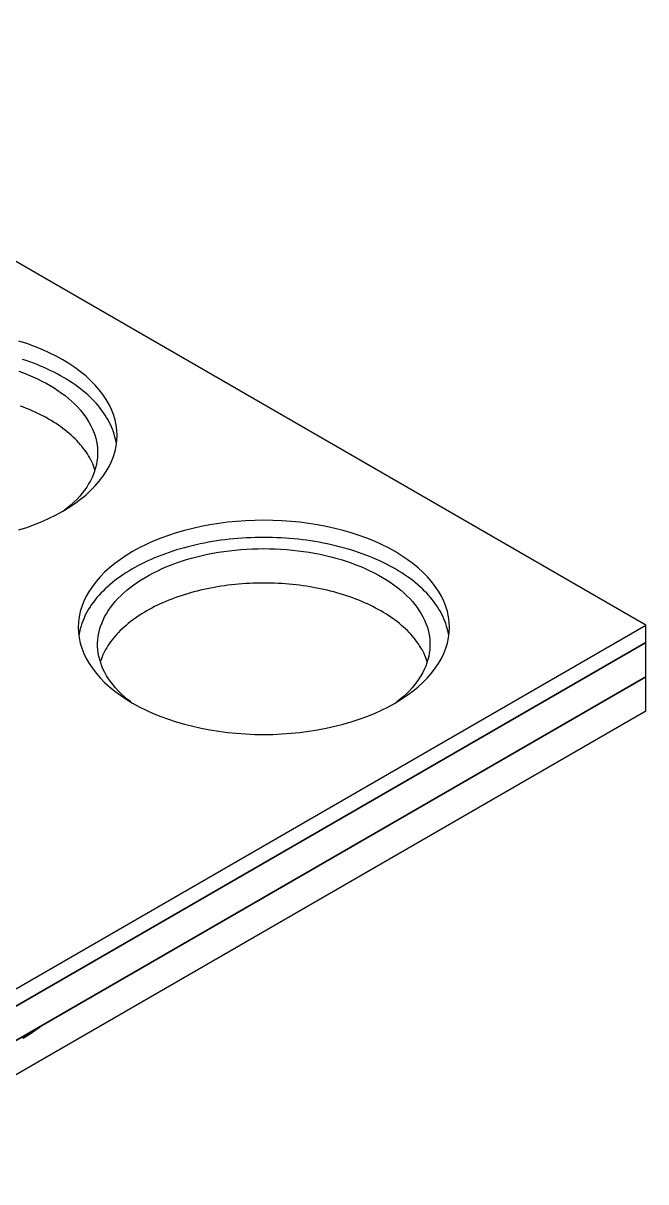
# Model space of a CAD drawing. Extents: x 1.01 to 6.52, y 0.46 to 3.89.
# Drawn here: x 4.675 to 6.52, y 0.456 to 3.89 of the extents above; entities that cross this region are included whole.
import ezdxf

# ---------------------------------------------------------------- set-up
doc = ezdxf.new("R2010")
doc.units = 0
doc.layers.get('0').update_dxf_attribs({"linetype": 'CONTINUOUS'})

msp = doc.modelspace()

# ---------------------------------------------------------------- linework, layer by layer
at = {"color": 0, "linetype": 'CONTINUOUS', "extrusion": (2e-16, 0.816497, 0.57735)}
for p, q in [((6.52, 2.1057), (3.4288, 3.8904)), ((4.1041, 0.7109), (6.52, 2.1057)), ((6.52, 2.0547), (6.52, 2.1057)), ((6.52, 2.0547), (4.1041, 0.6598)), ((4.1041, 0.6598), (6.52, 2.0547)), ((6.52, 1.9526), (6.52, 2.0547)), ((4.1041, 0.5578), (6.52, 1.9526)), ((6.52, 1.9526), (4.1041, 0.5578)), ((6.52, 1.8505), (6.52, 1.9526)), ((6.52, 1.8505), (4.1041, 0.4557))]:
    msp.add_line(p, q, dxfattribs=at)
at = {"color": 0, "linetype": 'CONTINUOUS'}
for points in [[(4.7918, 2.4435, 0), (4.8104, 2.4548, 0), (4.828, 2.4666, 0), (4.8446, 2.4789, 0), (4.8602, 2.4916, 0), (4.8746, 2.5048, 0), (4.8879, 2.5184, 0), (4.9, 2.5323, 0), (4.911, 2.5465, 0), (4.9207, 2.5611, 0), (4.9292, 2.5759, 0), (4.9364, 2.5909, 0), (4.9423, 2.6061, 0), (4.9469, 2.6214, 0), (4.9502, 2.6369, 0), (4.9522, 2.6525, 0), (4.9528, 2.6681, 0), (4.9522, 2.6836, 0), (4.9502, 2.6992, 0), (4.9469, 2.7146, 0), (4.9423, 2.73, 0), (4.9364, 2.7452, 0), (4.9292, 2.7602, 0), (4.9207, 2.775, 0), (4.911, 2.7896, 0), (4.9, 2.8038, 0), (4.8879, 2.8177, 0), (4.8746, 2.8313, 0), (4.8602, 2.8445, 0), (4.8446, 2.8572, 0), (4.828, 2.8695, 0), (4.8104, 2.8813, 0), (4.7918, 2.8926, 0), (4.7722, 2.9033, 0), (4.7518, 2.9135, 0), (4.7305, 2.9231, 0), (4.7084, 2.9321, 0), (4.6856, 2.9404, 0), (4.6621, 2.9481, 0)], [(4.9511, 2.6425, 0), (4.9499, 2.6499, 0), (4.9484, 2.6572, 0), (4.9466, 2.6646, 0), (4.9446, 2.6719, 0), (4.9422, 2.6791, 0), (4.9396, 2.6864, 0), (4.9366, 2.6936, 0), (4.9334, 2.7007, 0), (4.9299, 2.7078, 0), (4.9261, 2.7149, 0), (4.922, 2.7219, 0), (4.9176, 2.7288, 0), (4.913, 2.7357, 0), (4.908, 2.7426, 0), (4.9028, 2.7493, 0), (4.8974, 2.756, 0), (4.8916, 2.7626, 0), (4.8856, 2.7691, 0), (4.8794, 2.7756, 0), (4.8728, 2.782, 0), (4.8661, 2.7882, 0), (4.859, 2.7944, 0), (4.8518, 2.8005, 0), (4.8442, 2.8065, 0), (4.8365, 2.8124, 0), (4.8285, 2.8181, 0), (4.8202, 2.8238, 0), (4.8118, 2.8294, 0), (4.8031, 2.8348, 0), (4.7942, 2.8401, 0), (4.7851, 2.8453, 0), (4.7758, 2.8504, 0), (4.7663, 2.8554, 0), (4.7566, 2.8602, 0), (4.7467, 2.8649, 0), (4.7366, 2.8694, 0), (4.7263, 2.8738, 0), (4.7159, 2.8781, 0), (4.7053, 2.8822, 0), (4.6945, 2.8862, 0), (4.6835, 2.8901, 0), (4.6725, 2.8938, 0)], [(4.6616, 2.859, 0), (4.6759, 2.8536, 0), (4.6899, 2.8481, 0), (4.7036, 2.8422, 0), (4.7169, 2.836, 0), (4.7298, 2.8296, 0), (4.7424, 2.823, 0), (4.7545, 2.8161, 0), (4.7662, 2.809, 0), (4.7775, 2.8016, 0), (4.7883, 2.794, 0), (4.7987, 2.7862, 0), (4.8086, 2.7782, 0), (4.818, 2.77, 0), (4.8269, 2.7616, 0), (4.8353, 2.7531, 0), (4.8432, 2.7444, 0), (4.8506, 2.7355, 0), (4.8574, 2.7265, 0), (4.8637, 2.7174, 0), (4.8694, 2.7081, 0), (4.8746, 2.6987, 0), (4.8792, 2.6893, 0), (4.8832, 2.6797, 0), (4.8867, 2.6701, 0), (4.8896, 2.6604, 0), (4.8919, 2.6507, 0), (4.8936, 2.6409, 0), (4.8948, 2.6311, 0), (4.8953, 2.6213, 0), (4.8953, 2.6114, 0), (4.8946, 2.6016, 0), (4.8934, 2.5918, 0), (4.8916, 2.582, 0), (4.8892, 2.5723, 0), (4.8863, 2.5626, 0), (4.8827, 2.553, 0), (4.8786, 2.5435, 0), (4.8739, 2.534, 0), (4.8686, 2.5247, 0), (4.8628, 2.5154, 0), (4.8565, 2.5063, 0), (4.8496, 2.4973, 0), (4.8422, 2.4885, 0), (4.8342, 2.4798, 0), (4.8257, 2.4712, 0), (4.8167, 2.4629, 0), (4.8073, 2.4547, 0), (4.7973, 2.4468, 0)], [(4.8873, 2.566, 0), (4.8853, 2.572, 0), (4.8831, 2.5781, 0), (4.8806, 2.5841, 0), (4.8778, 2.5901, 0), (4.8749, 2.596, 0), (4.8718, 2.6019, 0), (4.8684, 2.6078, 0), (4.8648, 2.6136, 0), (4.8609, 2.6194, 0), (4.8569, 2.6251, 0), (4.8527, 2.6307, 0), (4.8482, 2.6364, 0), (4.8435, 2.6419, 0), (4.8387, 2.6474, 0), (4.8336, 2.6528, 0), (4.8283, 2.6582, 0), (4.8228, 2.6635, 0), (4.8171, 2.6688, 0), (4.8112, 2.6739, 0), (4.8051, 2.679, 0), (4.7989, 2.684, 0), (4.7924, 2.6889, 0), (4.7858, 2.6938, 0), (4.779, 2.6985, 0), (4.772, 2.7032, 0), (4.7648, 2.7078, 0), (4.7575, 2.7123, 0), (4.7499, 2.7167, 0), (4.7423, 2.721, 0), (4.7344, 2.7252, 0), (4.7264, 2.7293, 0), (4.7183, 2.7333, 0), (4.71, 2.7372, 0), (4.7016, 2.741, 0), (4.693, 2.7447, 0), (4.6843, 2.7483, 0), (4.6754, 2.7518, 0), (4.6665, 2.7551, 0)], [(4.6621, 2.388, 0), (4.6856, 2.3957, 0), (4.7084, 2.404, 0), (4.7305, 2.413, 0), (4.7518, 2.4226, 0), (4.7722, 2.4328, 0), (4.7918, 2.4435, 0)], [(5.7767, 1.8749, 0), (5.7953, 1.8862, 0), (5.8129, 1.898, 0), (5.8295, 1.9103, 0), (5.8451, 1.923, 0), (5.8595, 1.9362, 0), (5.8728, 1.9497, 0), (5.8849, 1.9636, 0), (5.8959, 1.9779, 0), (5.9056, 1.9924, 0), (5.9141, 2.0072, 0), (5.9213, 2.0223, 0), (5.9272, 2.0375, 0), (5.9318, 2.0528, 0), (5.9351, 2.0683, 0), (5.9371, 2.0838, 0), (5.9378, 2.0994, 0), (5.9371, 2.115, 0), (5.9351, 2.1305, 0), (5.9318, 2.146, 0), (5.9272, 2.1614, 0), (5.9213, 2.1766, 0), (5.9141, 2.1916, 0), (5.9056, 2.2064, 0), (5.8959, 2.2209, 0), (5.8849, 2.2352, 0), (5.8728, 2.2491, 0), (5.8595, 2.2627, 0), (5.8451, 2.2758, 0), (5.8295, 2.2886, 0), (5.8129, 2.3009, 0), (5.7953, 2.3127, 0), (5.7767, 2.3239, 0), (5.7571, 2.3347, 0), (5.7367, 2.3449, 0), (5.7154, 2.3545, 0), (5.6933, 2.3634, 0), (5.6705, 2.3718, 0), (5.647, 2.3795, 0), (5.6229, 2.3865, 0), (5.5982, 2.3928, 0), (5.573, 2.3984, 0), (5.5474, 2.4033, 0), (5.5214, 2.4074, 0), (5.495, 2.4109, 0), (5.4684, 2.4135, 0), (5.4417, 2.4154, 0), (5.4147, 2.4166, 0), (5.3877, 2.417, 0), (5.3608, 2.4166, 0), (5.3338, 2.4154, 0), (5.3071, 2.4135, 0), (5.2805, 2.4109, 0), (5.2541, 2.4074, 0), (5.2281, 2.4033, 0), (5.2025, 2.3984, 0), (5.1773, 2.3928, 0), (5.1526, 2.3865, 0), (5.1285, 2.3795, 0), (5.105, 2.3718, 0), (5.0822, 2.3634, 0), (5.0601, 2.3545, 0), (5.0388, 2.3449, 0), (5.0184, 2.3347, 0), (4.9988, 2.3239, 0), (4.9802, 2.3127, 0), (4.9626, 2.3009, 0), (4.946, 2.2886, 0), (4.9304, 2.2758, 0), (4.916, 2.2627, 0), (4.9027, 2.2491, 0), (4.8906, 2.2352, 0), (4.8796, 2.2209, 0), (4.8699, 2.2064, 0), (4.8614, 2.1916, 0), (4.8542, 2.1766, 0), (4.8483, 2.1614, 0), (4.8437, 2.146, 0), (4.8404, 2.1305, 0), (4.8384, 2.115, 0), (4.8377, 2.0994, 0), (4.8384, 2.0838, 0), (4.8404, 2.0683, 0), (4.8437, 2.0528, 0), (4.8483, 2.0375, 0), (4.8542, 2.0223, 0), (4.8614, 2.0072, 0), (4.8699, 1.9924, 0), (4.8796, 1.9779, 0), (4.8906, 1.9636, 0), (4.9027, 1.9497, 0), (4.916, 1.9362, 0), (4.9304, 1.923, 0), (4.946, 1.9103, 0), (4.9626, 1.898, 0), (4.9802, 1.8862, 0), (4.9988, 1.8749, 0), (5.0184, 1.8641, 0), (5.0388, 1.8539, 0), (5.0601, 1.8444, 0), (5.0822, 1.8354, 0), (5.105, 1.8271, 0), (5.1285, 1.8194, 0), (5.1526, 1.8124, 0), (5.1773, 1.806, 0), (5.2025, 1.8004, 0), (5.2281, 1.7955, 0), (5.2541, 1.7914, 0), (5.2805, 1.788, 0), (5.3071, 1.7853, 0), (5.3338, 1.7834, 0), (5.3608, 1.7822, 0), (5.3877, 1.7819, 0), (5.4147, 1.7822, 0), (5.4417, 1.7834, 0), (5.4684, 1.7853, 0), (5.495, 1.788, 0), (5.5214, 1.7914, 0), (5.5474, 1.7955, 0), (5.573, 1.8004, 0), (5.5982, 1.806, 0), (5.6229, 1.8124, 0), (5.647, 1.8194, 0), (5.6705, 1.8271, 0), (5.6933, 1.8354, 0), (5.7154, 1.8444, 0), (5.7367, 1.8539, 0), (5.7571, 1.8641, 0), (5.7767, 1.8749, 0)], [(5.936, 2.0739, 0), (5.9348, 2.0813, 0), (5.9333, 2.0886, 0), (5.9315, 2.0959, 0), (5.9295, 2.1032, 0), (5.9271, 2.1105, 0), (5.9245, 2.1177, 0), (5.9215, 2.1249, 0), (5.9183, 2.1321, 0), (5.9148, 2.1392, 0), (5.911, 2.1463, 0), (5.9069, 2.1533, 0), (5.9025, 2.1602, 0), (5.8979, 2.1671, 0), (5.8929, 2.1739, 0), (5.8877, 2.1807, 0), (5.8823, 2.1874, 0), (5.8765, 2.194, 0), (5.8705, 2.2005, 0), (5.8643, 2.207, 0), (5.8577, 2.2133, 0), (5.851, 2.2196, 0), (5.8439, 2.2258, 0), (5.8366, 2.2319, 0), (5.8291, 2.2378, 0), (5.8214, 2.2437, 0), (5.8134, 2.2495, 0), (5.8051, 2.2552, 0), (5.7967, 2.2607, 0), (5.788, 2.2662, 0), (5.7791, 2.2715, 0), (5.77, 2.2767, 0), (5.7607, 2.2818, 0), (5.7512, 2.2867, 0), (5.7415, 2.2915, 0), (5.7316, 2.2962, 0), (5.7215, 2.3008, 0), (5.7112, 2.3052, 0), (5.7008, 2.3095, 0), (5.6902, 2.3136, 0), (5.6794, 2.3176, 0), (5.6684, 2.3215, 0), (5.6574, 2.3252, 0), (5.6461, 2.3287, 0), (5.6347, 2.3321, 0), (5.6232, 2.3354, 0), (5.6116, 2.3384, 0), (5.5998, 2.3414, 0), (5.588, 2.3441, 0), (5.576, 2.3468, 0), (5.5639, 2.3492, 0), (5.5517, 2.3515, 0), (5.5395, 2.3536, 0), (5.5271, 2.3556, 0), (5.5147, 2.3574, 0), (5.5022, 2.359, 0), (5.4896, 2.3604, 0), (5.477, 2.3617, 0), (5.4643, 2.3628, 0), (5.4516, 2.3638, 0), (5.4389, 2.3645, 0), (5.4261, 2.3651, 0), (5.4134, 2.3656, 0), (5.4006, 2.3658, 0), (5.3877, 2.3659, 0), (5.3749, 2.3658, 0), (5.3621, 2.3656, 0), (5.3494, 2.3651, 0), (5.3366, 2.3645, 0), (5.3239, 2.3638, 0), (5.3111, 2.3628, 0), (5.2985, 2.3617, 0), (5.2859, 2.3604, 0), (5.2733, 2.359, 0), (5.2608, 2.3574, 0), (5.2484, 2.3556, 0), (5.236, 2.3536, 0), (5.2238, 2.3515, 0), (5.2116, 2.3492, 0), (5.1995, 2.3468, 0), (5.1875, 2.3441, 0), (5.1757, 2.3414, 0), (5.1639, 2.3384, 0), (5.1523, 2.3354, 0), (5.1407, 2.3321, 0), (5.1294, 2.3287, 0), (5.1181, 2.3252, 0), (5.1071, 2.3215, 0), (5.0961, 2.3176, 0), (5.0853, 2.3136, 0), (5.0747, 2.3095, 0), (5.0643, 2.3052, 0), (5.054, 2.3008, 0), (5.0439, 2.2962, 0), (5.034, 2.2915, 0), (5.0243, 2.2867, 0), (5.0148, 2.2818, 0), (5.0055, 2.2767, 0), (4.9964, 2.2715, 0), (4.9875, 2.2662, 0), (4.9788, 2.2607, 0), (4.9704, 2.2552, 0), (4.9621, 2.2495, 0), (4.9541, 2.2437, 0), (4.9464, 2.2378, 0), (4.9389, 2.2319, 0), (4.9316, 2.2258, 0), (4.9245, 2.2196, 0), (4.9178, 2.2133, 0), (4.9112, 2.207, 0), (4.905, 2.2005, 0), (4.899, 2.194, 0), (4.8932, 2.1874, 0), (4.8878, 2.1807, 0), (4.8826, 2.1739, 0), (4.8776, 2.1671, 0), (4.873, 2.1602, 0), (4.8686, 2.1533, 0), (4.8645, 2.1463, 0), (4.8607, 2.1392, 0), (4.8572, 2.1321, 0), (4.854, 2.1249, 0), (4.851, 2.1177, 0), (4.8484, 2.1105, 0), (4.846, 2.1032, 0), (4.844, 2.0959, 0), (4.8422, 2.0886, 0), (4.8407, 2.0813, 0), (4.8395, 2.0739, 0)], [(4.9933, 1.8781, 0), (4.9833, 1.8861, 0), (4.9739, 1.8943, 0), (4.9649, 1.9026, 0), (4.9564, 1.9111, 0), (4.9485, 1.9198, 0), (4.941, 1.9287, 0), (4.9341, 1.9377, 0), (4.9278, 1.9468, 0), (4.9219, 1.956, 0), (4.9167, 1.9654, 0), (4.912, 1.9748, 0), (4.9079, 1.9844, 0), (4.9043, 1.994, 0), (4.9014, 2.0037, 0), (4.899, 2.0134, 0), (4.8972, 2.0232, 0), (4.896, 2.033, 0), (4.8953, 2.0428, 0), (4.8953, 2.0526, 0), (4.8959, 2.0625, 0), (4.897, 2.0723, 0), (4.8987, 2.0821, 0), (4.901, 2.0918, 0), (4.9039, 2.1015, 0), (4.9074, 2.1111, 0), (4.9114, 2.1206, 0), (4.916, 2.1301, 0), (4.9212, 2.1395, 0), (4.9269, 2.1487, 0), (4.9332, 2.1579, 0), (4.9401, 2.1669, 0), (4.9474, 2.1757, 0), (4.9553, 2.1845, 0), (4.9637, 2.193, 0), (4.9726, 2.2014, 0), (4.982, 2.2096, 0), (4.9919, 2.2176, 0), (5.0023, 2.2254, 0), (5.0131, 2.233, 0), (5.0244, 2.2403, 0), (5.0361, 2.2475, 0), (5.0482, 2.2544, 0), (5.0608, 2.261, 0), (5.0737, 2.2674, 0), (5.087, 2.2736, 0), (5.1006, 2.2794, 0), (5.1147, 2.285, 0), (5.129, 2.2903, 0), (5.1436, 2.2953, 0), (5.1586, 2.3001, 0), (5.1738, 2.3045, 0), (5.1892, 2.3086, 0), (5.2049, 2.3124, 0), (5.2208, 2.3159, 0), (5.237, 2.3191, 0), (5.2533, 2.3219, 0), (5.2697, 2.3244, 0), (5.2863, 2.3266, 0), (5.303, 2.3285, 0), (5.3198, 2.33, 0), (5.3368, 2.3312, 0), (5.3537, 2.3321, 0), (5.3707, 2.3326, 0), (5.3877, 2.3327, 0), (5.4048, 2.3326, 0), (5.4218, 2.3321, 0), (5.4387, 2.3312, 0), (5.4556, 2.33, 0), (5.4725, 2.3285, 0), (5.4892, 2.3266, 0), (5.5058, 2.3244, 0), (5.5222, 2.3219, 0), (5.5385, 2.3191, 0), (5.5547, 2.3159, 0), (5.5706, 2.3124, 0), (5.5863, 2.3086, 0), (5.6017, 2.3045, 0), (5.6169, 2.3001, 0), (5.6319, 2.2953, 0), (5.6465, 2.2903, 0), (5.6608, 2.285, 0), (5.6749, 2.2794, 0), (5.6885, 2.2736, 0), (5.7018, 2.2674, 0), (5.7147, 2.261, 0), (5.7273, 2.2544, 0), (5.7394, 2.2475, 0), (5.7511, 2.2403, 0), (5.7624, 2.233, 0), (5.7732, 2.2254, 0), (5.7836, 2.2176, 0), (5.7935, 2.2096, 0), (5.8029, 2.2014, 0), (5.8118, 2.193, 0), (5.8202, 2.1845, 0), (5.8281, 2.1757, 0), (5.8354, 2.1669, 0), (5.8423, 2.1579, 0), (5.8486, 2.1487, 0), (5.8543, 2.1395, 0), (5.8595, 2.1301, 0), (5.8641, 2.1206, 0), (5.8681, 2.1111, 0), (5.8716, 2.1015, 0), (5.8745, 2.0918, 0), (5.8768, 2.0821, 0), (5.8785, 2.0723, 0), (5.8796, 2.0625, 0), (5.8802, 2.0526, 0), (5.8802, 2.0428, 0), (5.8795, 2.033, 0), (5.8783, 2.0232, 0), (5.8765, 2.0134, 0), (5.8741, 2.0037, 0), (5.8712, 1.994, 0), (5.8676, 1.9844, 0), (5.8635, 1.9748, 0), (5.8588, 1.9654, 0), (5.8536, 1.956, 0), (5.8477, 1.9468, 0), (5.8414, 1.9377, 0), (5.8345, 1.9287, 0), (5.827, 1.9198, 0), (5.8191, 1.9111, 0), (5.8106, 1.9026, 0), (5.8016, 1.8943, 0), (5.7922, 1.8861, 0), (5.7822, 1.8781, 0)], [(5.8723, 1.9973, 0), (5.8702, 2.0034, 0), (5.868, 2.0095, 0), (5.8655, 2.0155, 0), (5.8628, 2.0214, 0), (5.8598, 2.0274, 0), (5.8567, 2.0333, 0), (5.8533, 2.0391, 0), (5.8497, 2.045, 0), (5.8459, 2.0507, 0), (5.8418, 2.0564, 0), (5.8376, 2.0621, 0), (5.8331, 2.0677, 0), (5.8284, 2.0733, 0), (5.8236, 2.0788, 0), (5.8185, 2.0842, 0), (5.8132, 2.0896, 0), (5.8077, 2.0949, 0), (5.802, 2.1001, 0), (5.7961, 2.1053, 0), (5.79, 2.1104, 0), (5.7838, 2.1154, 0), (5.7773, 2.1203, 0), (5.7707, 2.1251, 0), (5.7638, 2.1299, 0), (5.7569, 2.1346, 0), (5.7497, 2.1392, 0), (5.7424, 2.1437, 0), (5.7348, 2.1481, 0), (5.7272, 2.1524, 0), (5.7193, 2.1566, 0), (5.7114, 2.1607, 0), (5.7032, 2.1647, 0), (5.6949, 2.1686, 0), (5.6865, 2.1724, 0), (5.6779, 2.1761, 0), (5.6692, 2.1797, 0), (5.6603, 2.1831, 0), (5.6514, 2.1865, 0), (5.6423, 2.1898, 0), (5.633, 2.1929, 0), (5.6237, 2.1959, 0), (5.6143, 2.1988, 0), (5.6047, 2.2016, 0), (5.5951, 2.2043, 0), (5.5853, 2.2068, 0), (5.5755, 2.2092, 0), (5.5655, 2.2115, 0), (5.5555, 2.2137, 0), (5.5454, 2.2157, 0), (5.5352, 2.2176, 0), (5.525, 2.2194, 0), (5.5147, 2.2211, 0), (5.5043, 2.2226, 0), (5.4939, 2.224, 0), (5.4834, 2.2252, 0), (5.4729, 2.2264, 0), (5.4623, 2.2274, 0), (5.4518, 2.2283, 0), (5.4411, 2.229, 0), (5.4305, 2.2296, 0), (5.4198, 2.2301, 0), (5.4091, 2.2304, 0), (5.3985, 2.2306, 0), (5.3877, 2.2307, 0), (5.377, 2.2306, 0), (5.3664, 2.2304, 0), (5.3557, 2.2301, 0), (5.345, 2.2296, 0), (5.3344, 2.229, 0), (5.3237, 2.2283, 0), (5.3131, 2.2274, 0), (5.3026, 2.2264, 0), (5.2921, 2.2252, 0), (5.2816, 2.224, 0), (5.2712, 2.2226, 0), (5.2608, 2.2211, 0), (5.2505, 2.2194, 0), (5.2403, 2.2176, 0), (5.2301, 2.2157, 0), (5.22, 2.2137, 0), (5.21, 2.2115, 0), (5.2, 2.2092, 0), (5.1902, 2.2068, 0), (5.1804, 2.2043, 0), (5.1708, 2.2016, 0), (5.1612, 2.1988, 0), (5.1518, 2.1959, 0), (5.1425, 2.1929, 0), (5.1332, 2.1898, 0), (5.1241, 2.1865, 0), (5.1151, 2.1831, 0), (5.1063, 2.1797, 0), (5.0976, 2.1761, 0), (5.089, 2.1724, 0), (5.0806, 2.1686, 0), (5.0723, 2.1647, 0), (5.0641, 2.1607, 0), (5.0562, 2.1566, 0), (5.0483, 2.1524, 0), (5.0407, 2.1481, 0), (5.0332, 2.1437, 0), (5.0258, 2.1392, 0), (5.0186, 2.1346, 0), (5.0116, 2.1299, 0), (5.0048, 2.1251, 0), (4.9982, 2.1203, 0), (4.9917, 2.1154, 0), (4.9855, 2.1104, 0), (4.9794, 2.1053, 0), (4.9735, 2.1001, 0), (4.9678, 2.0949, 0), (4.9623, 2.0896, 0), (4.957, 2.0842, 0), (4.952, 2.0788, 0), (4.9471, 2.0733, 0), (4.9424, 2.0677, 0), (4.9379, 2.0621, 0), (4.9337, 2.0564, 0), (4.9296, 2.0507, 0), (4.9258, 2.045, 0), (4.9222, 2.0391, 0), (4.9188, 2.0333, 0), (4.9157, 2.0274, 0), (4.9127, 2.0214, 0), (4.91, 2.0155, 0), (4.9075, 2.0095, 0), (4.9053, 2.0034, 0), (4.9032, 1.9973, 0)], [(4.674, 0.882, 0), (4.675, 0.8826, 0), (4.6761, 0.8832, 0), (4.6771, 0.8838, 0), (4.6781, 0.8845, 0), (4.6791, 0.8851, 0), (4.6801, 0.8857, 0), (4.6811, 0.8863, 0), (4.6822, 0.8869, 0), (4.6832, 0.8876, 0), (4.6842, 0.8882, 0), (4.6852, 0.8888, 0), (4.6862, 0.8894, 0), (4.6872, 0.89, 0), (4.6882, 0.8907, 0), (4.6892, 0.8913, 0), (4.6902, 0.8919, 0), (4.6912, 0.8926, 0), (4.6921, 0.8932, 0), (4.6931, 0.8938, 0), (4.6941, 0.8945, 0), (4.6951, 0.8951, 0), (4.6961, 0.8957, 0), (4.697, 0.8964, 0), (4.698, 0.897, 0), (4.699, 0.8976, 0), (4.7, 0.8983, 0), (4.7009, 0.8989, 0), (4.7019, 0.8996, 0), (4.7029, 0.9002, 0), (4.7038, 0.9009, 0), (4.7048, 0.9015, 0), (4.7057, 0.9022, 0), (4.7067, 0.9028, 0), (4.7077, 0.9035, 0), (4.7086, 0.9041, 0), (4.7096, 0.9048, 0), (4.7105, 0.9054, 0), (4.7114, 0.9061, 0), (4.7124, 0.9067, 0), (4.7133, 0.9074, 0), (4.7143, 0.908, 0), (4.7152, 0.9087, 0), (4.7161, 0.9094, 0), (4.7171, 0.91, 0), (4.718, 0.9107, 0), (4.7189, 0.9113, 0), (4.7198, 0.912, 0), (4.7207, 0.9127, 0), (4.7217, 0.9133, 0), (4.7226, 0.914, 0), (4.7235, 0.9147, 0), (4.7244, 0.9153, 0), (4.7253, 0.916, 0), (4.7262, 0.9167, 0), (4.7271, 0.9173, 0), (4.728, 0.918, 0)], [(4.674, 0.8812, 0), (4.675, 0.8818, 0), (4.6761, 0.8824, 0), (4.6771, 0.883, 0), (4.6781, 0.8836, 0), (4.6791, 0.8843, 0), (4.6801, 0.8849, 0), (4.6811, 0.8855, 0), (4.6822, 0.8861, 0), (4.6832, 0.8867, 0), (4.6842, 0.8874, 0), (4.6852, 0.888, 0), (4.6862, 0.8886, 0), (4.6872, 0.8892, 0), (4.6882, 0.8899, 0), (4.6892, 0.8905, 0), (4.6902, 0.8911, 0), (4.6912, 0.8917, 0), (4.6921, 0.8924, 0), (4.6931, 0.893, 0), (4.6941, 0.8936, 0), (4.6951, 0.8943, 0), (4.6961, 0.8949, 0), (4.697, 0.8956, 0), (4.698, 0.8962, 0), (4.699, 0.8968, 0), (4.7, 0.8975, 0), (4.7009, 0.8981, 0), (4.7019, 0.8988, 0), (4.7029, 0.8994, 0), (4.7038, 0.9, 0), (4.7048, 0.9007, 0), (4.7057, 0.9013, 0), (4.7067, 0.902, 0), (4.7077, 0.9026, 0), (4.7086, 0.9033, 0), (4.7096, 0.9039, 0), (4.7105, 0.9046, 0), (4.7114, 0.9052, 0), (4.7124, 0.9059, 0), (4.7133, 0.9066, 0), (4.7143, 0.9072, 0), (4.7152, 0.9079, 0), (4.7161, 0.9085, 0), (4.7171, 0.9092, 0), (4.718, 0.9099, 0), (4.7189, 0.9105, 0), (4.7198, 0.9112, 0), (4.7207, 0.9119, 0), (4.7217, 0.9125, 0), (4.7226, 0.9132, 0), (4.7235, 0.9139, 0), (4.7244, 0.9145, 0), (4.7253, 0.9152, 0), (4.7262, 0.9159, 0), (4.7271, 0.9165, 0), (4.728, 0.9172, 0)]]:
    msp.add_polyline3d(points, dxfattribs=at)

doc.saveas('drawing.dxf')
